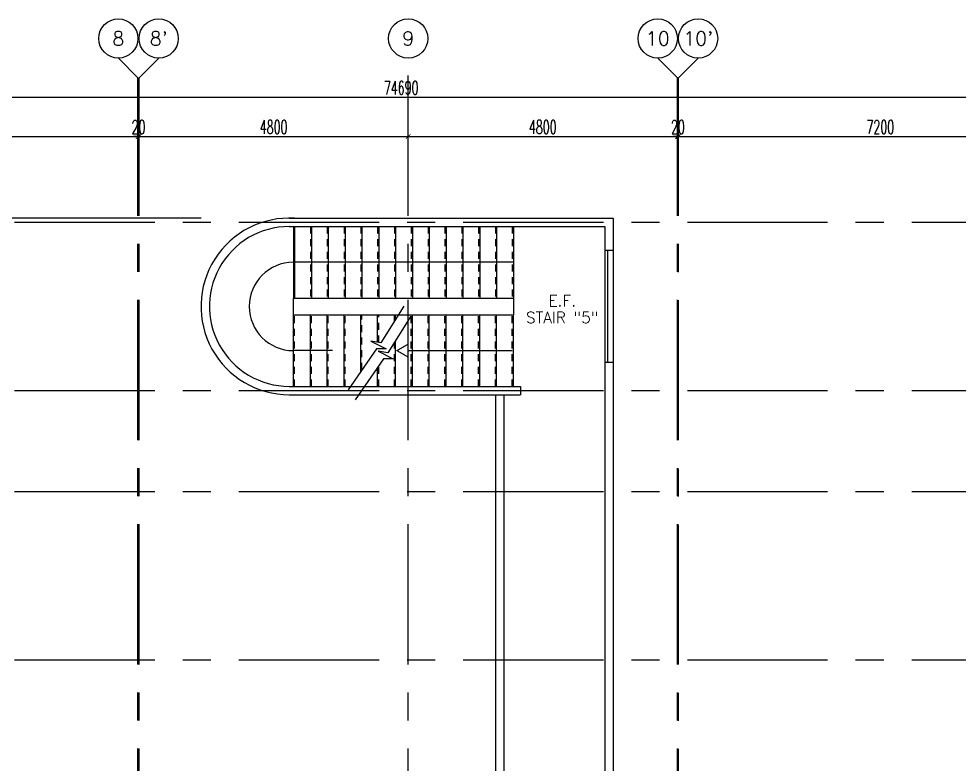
# Model space of a CAD drawing. Extents: x 0 to 90.9, y -1.6 to 78.
# Drawn here: x 40.76 to 57.54, y 64.67 to 77.96 of the extents above; entities that cross this region are included whole.
import ezdxf
from ezdxf.enums import TextEntityAlignment as Align

# ---------------------------------------------------------------- set-up
doc = ezdxf.new("R2010")
doc.units = 0
doc.header["$MEASUREMENT"] = 0
doc.header["$PDMODE"] = 34
doc.linetypes.add('CENTERX2', pattern=[4, 2.5, -0.5, 0.5, -0.5])
doc.linetypes.add('HIDDEN2', pattern=[0.1875, 0.125, -0.0625])
doc.layers.get('0').update_dxf_attribs({"color": 11, "linetype": 'CONTINUOUS'})
doc.layers.get('DEFPOINTS').update_dxf_attribs({"color": 11, "linetype": 'CONTINUOUS'})
for name, color, linetype in [('AX', 11, 'CONTINUOUS'), ('AX-CR', 11, 'CONTINUOUS'), ('AX-DIM', 11, 'CONTINUOUS'), ('AX-TXT', 11, 'CONTINUOUS'), ('AXES', 11, 'CENTERX2'), ('RM-NAME', 11, 'CONTINUOUS'), ('ROOF', 11, 'CONTINUOUS'), ('STR', 11, 'CONTINUOUS'), ('WALL', 11, 'CONTINUOUS'), ('WIN', 11, 'CONTINUOUS')]:
    doc.layers.add(name, color=color, linetype=linetype)
doc.styles.add('ROMANS', font='ROMANS.shx', dxfattribs={"width": 0.6})
doc.dimstyles.new('DIM-OUT', dxfattribs={"dimscale": 0, "dimtxt": 0.24, "dimasz": 0.08, "dimexe": 0.02, "dimexo": 0.02, "dimgap": 0.05, "dimtad": 1, "dimdec": 0, "dimlfac": 1000, "dimzin": 0, "dimdsep": 46, "dimtxsty": 'ROMANS', "dimblk1": 'ARCHTICK', "dimblk2": 'ARCHTICK', "dimsah": 1, "dimcen": 0.01, "dimdle": 0.08, "dimclrd": 7, "dimclre": 7, "dimclrt": 2, "dimadec": 0, "dimazin": 0, "dimtp": 2, "dimtm": 2, "dimtfac": 0.114286, "dimtdec": 0, "dimtix": 1, "dimtmove": 2, "dimatfit": 3, "dimldrblk": 'ARCHTICK', "dimfxl": 0, "dimtolj": 1, "dimtzin": 0, "dimarcsym": 0})

# ---------------------------------------------------------------- blocks, each defined once
blk = doc.blocks.new('_ARCHTICK')
at = {"color": 0, "linetype": 'ByBlock', "const_width": 0.15}
blk.add_lwpolyline([(-0.5, -0.5), (0.5, 0.5)], dxfattribs=at)
blk = doc.blocks.new('*D134')
at = {"layer": 'AX-DIM', "color": 7, "lineweight": -2}
for p, q in [((10.159, 76.561), (85.009, 76.561)), ((10.239, 76.181), (10.239, 76.581)), ((84.929, 73.49), (84.929, 76.581))]:
    blk.add_line(p, q, dxfattribs=at)
at = {"layer": 'DEFPOINTS', "color": 0}
for p in [(84.929, 76.561), (10.239, 76.161), (84.929, 73.47)]:
    blk.add_point(p, dxfattribs=at)
at = {"layer": 'AX-DIM', "color": 7, "lineweight": -2, "xscale": 0.08, "yscale": 0.08, "zscale": 0.08, "rotation": 180}
blk.add_blockref('_ARCHTICK', (10.239, 76.561), dxfattribs=at)
at = {"layer": 'AX-DIM', "color": 7, "lineweight": -2, "xscale": 0.08, "yscale": 0.08, "zscale": 0.08}
blk.add_blockref('_ARCHTICK', (84.929, 76.561), dxfattribs=at)
at = {"layer": 'AX-DIM', "color": 2, "insert": (47.584, 76.731), "char_height": 0.24, "attachment_point": 5, "style": 'ROMANS'}
blk.add_mtext('\\A1;74690', dxfattribs=at)
blk = doc.blocks.new('*D155')
at = {"layer": 'AX-DIM', "color": 7, "lineweight": -2}
for p, q in [((52.509, 75.861), (52.429, 75.861)), ((52.509, 75.481), (52.509, 75.881)), ((52.509, 75.861), (52.529, 75.861)), ((52.529, 75.481), (52.529, 75.881)), ((52.529, 75.861), (52.609, 75.861))]:
    blk.add_line(p, q, dxfattribs=at)
at = {"layer": 'DEFPOINTS', "color": 0}
for p in [(52.529, 75.861), (52.509, 75.461), (52.529, 75.461)]:
    blk.add_point(p, dxfattribs=at)
at = {"layer": 'AX-DIM', "color": 7, "lineweight": -2, "xscale": 0.08, "yscale": 0.08, "zscale": 0.08}
blk.add_blockref('_ARCHTICK', (52.509, 75.861), dxfattribs=at)
at = {"layer": 'AX-DIM', "color": 7, "lineweight": -2, "xscale": 0.08, "yscale": 0.08, "zscale": 0.08, "rotation": 180}
blk.add_blockref('_ARCHTICK', (52.529, 75.861), dxfattribs=at)
at = {"layer": 'AX-DIM', "color": 2, "insert": (52.519, 76.031), "char_height": 0.24, "attachment_point": 5, "style": 'ROMANS'}
blk.add_mtext('\\A1;20', dxfattribs=at)
blk = doc.blocks.new('*D156')
at = {"layer": 'AX-DIM', "color": 7, "lineweight": -2}
for p, q in [((52.449, 75.861), (59.809, 75.861)), ((52.529, 75.481), (52.529, 75.881)), ((59.729, 75.481), (59.729, 75.881))]:
    blk.add_line(p, q, dxfattribs=at)
at = {"layer": 'DEFPOINTS', "color": 0}
for p in [(59.729, 75.861), (52.529, 75.461), (59.729, 75.461)]:
    blk.add_point(p, dxfattribs=at)
at = {"layer": 'AX-DIM', "color": 7, "lineweight": -2, "xscale": 0.08, "yscale": 0.08, "zscale": 0.08, "rotation": 180}
blk.add_blockref('_ARCHTICK', (52.529, 75.861), dxfattribs=at)
at = {"layer": 'AX-DIM', "color": 7, "lineweight": -2, "xscale": 0.08, "yscale": 0.08, "zscale": 0.08}
blk.add_blockref('_ARCHTICK', (59.729, 75.861), dxfattribs=at)
at = {"layer": 'AX-DIM', "color": 2, "insert": (56.129, 76.031), "char_height": 0.24, "attachment_point": 5, "style": 'ROMANS'}
blk.add_mtext('\\A1;7200', dxfattribs=at)
blk = doc.blocks.new('*D157')
at = {"layer": 'AX-DIM', "color": 7, "lineweight": -2}
for p, q in [((42.889, 75.861), (42.809, 75.861)), ((42.889, 75.481), (42.889, 75.881)), ((42.889, 75.861), (42.909, 75.861)), ((42.909, 75.481), (42.909, 75.881)), ((42.909, 75.861), (42.989, 75.861))]:
    blk.add_line(p, q, dxfattribs=at)
at = {"layer": 'DEFPOINTS', "color": 0}
for p in [(42.909, 75.861), (42.889, 75.461), (42.909, 75.461)]:
    blk.add_point(p, dxfattribs=at)
at = {"layer": 'AX-DIM', "color": 7, "lineweight": -2, "xscale": 0.08, "yscale": 0.08, "zscale": 0.08}
blk.add_blockref('_ARCHTICK', (42.889, 75.861), dxfattribs=at)
at = {"layer": 'AX-DIM', "color": 7, "lineweight": -2, "xscale": 0.08, "yscale": 0.08, "zscale": 0.08, "rotation": 180}
blk.add_blockref('_ARCHTICK', (42.909, 75.861), dxfattribs=at)
at = {"layer": 'AX-DIM', "color": 2, "insert": (42.899, 76.031), "char_height": 0.24, "attachment_point": 5, "style": 'ROMANS'}
blk.add_mtext('\\A1;20', dxfattribs=at)
blk = doc.blocks.new('*D158')
at = {"layer": 'AX-DIM', "color": 7, "lineweight": -2}
for p, q in [((42.829, 75.861), (47.789, 75.861)), ((42.909, 75.481), (42.909, 75.881)), ((47.709, 75.481), (47.709, 75.881))]:
    blk.add_line(p, q, dxfattribs=at)
at = {"layer": 'DEFPOINTS', "color": 0}
for p in [(47.709, 75.861), (42.909, 75.461), (47.709, 75.461)]:
    blk.add_point(p, dxfattribs=at)
at = {"layer": 'AX-DIM', "color": 7, "lineweight": -2, "xscale": 0.08, "yscale": 0.08, "zscale": 0.08, "rotation": 180}
blk.add_blockref('_ARCHTICK', (42.909, 75.861), dxfattribs=at)
at = {"layer": 'AX-DIM', "color": 7, "lineweight": -2, "xscale": 0.08, "yscale": 0.08, "zscale": 0.08}
blk.add_blockref('_ARCHTICK', (47.709, 75.861), dxfattribs=at)
at = {"layer": 'AX-DIM', "color": 2, "insert": (45.309, 76.031), "char_height": 0.24, "attachment_point": 5, "style": 'ROMANS'}
blk.add_mtext('\\A1;4800', dxfattribs=at)
blk = doc.blocks.new('*D159')
at = {"layer": 'AX-DIM', "color": 7, "lineweight": -2}
for p, q in [((35.609, 75.861), (42.969, 75.861)), ((35.689, 75.481), (35.689, 75.881)), ((42.889, 75.481), (42.889, 75.881))]:
    blk.add_line(p, q, dxfattribs=at)
at = {"layer": 'DEFPOINTS', "color": 0}
for p in [(42.889, 75.861), (35.689, 75.461), (42.889, 75.461)]:
    blk.add_point(p, dxfattribs=at)
at = {"layer": 'AX-DIM', "color": 7, "lineweight": -2, "xscale": 0.08, "yscale": 0.08, "zscale": 0.08, "rotation": 180}
blk.add_blockref('_ARCHTICK', (35.689, 75.861), dxfattribs=at)
at = {"layer": 'AX-DIM', "color": 7, "lineweight": -2, "xscale": 0.08, "yscale": 0.08, "zscale": 0.08}
blk.add_blockref('_ARCHTICK', (42.889, 75.861), dxfattribs=at)
at = {"layer": 'AX-DIM', "color": 2, "insert": (39.289, 76.031), "char_height": 0.24, "attachment_point": 5, "style": 'ROMANS'}
blk.add_mtext('\\A1;7200', dxfattribs=at)
blk = doc.blocks.new('*D160')
at = {"layer": 'AX-DIM', "color": 7, "lineweight": -2}
for p, q in [((47.629, 75.861), (52.589, 75.861)), ((47.709, 75.481), (47.709, 75.881)), ((52.509, 75.481), (52.509, 75.881))]:
    blk.add_line(p, q, dxfattribs=at)
at = {"layer": 'DEFPOINTS', "color": 0}
for p in [(52.509, 75.861), (47.709, 75.461), (52.509, 75.461)]:
    blk.add_point(p, dxfattribs=at)
at = {"layer": 'AX-DIM', "color": 7, "lineweight": -2, "xscale": 0.08, "yscale": 0.08, "zscale": 0.08, "rotation": 180}
blk.add_blockref('_ARCHTICK', (47.709, 75.861), dxfattribs=at)
at = {"layer": 'AX-DIM', "color": 7, "lineweight": -2, "xscale": 0.08, "yscale": 0.08, "zscale": 0.08}
blk.add_blockref('_ARCHTICK', (52.509, 75.861), dxfattribs=at)
at = {"layer": 'AX-DIM', "color": 2, "insert": (50.109, 76.031), "char_height": 0.24, "attachment_point": 5, "style": 'ROMANS'}
blk.add_mtext('\\A1;4800', dxfattribs=at)
blk = doc.blocks.new('*D176')
at = {"layer": 'AX-DIM', "color": 7, "lineweight": -2}
for p, q in [((1.389, 64.302), (1.389, 74.487)), ((44.014, 74.407), (1.369, 74.407)), ((2.069, 64.382), (1.369, 64.382))]:
    blk.add_line(p, q, dxfattribs=at)
at = {"layer": 'DEFPOINTS', "color": 0}
for p in [(1.389, 74.407), (44.034, 74.407), (2.089, 64.382)]:
    blk.add_point(p, dxfattribs=at)
at = {"layer": 'AX-DIM', "color": 7, "lineweight": -2, "xscale": 0.08, "yscale": 0.08, "zscale": 0.08}
for p, rotation in [((1.389, 74.407), 90), ((1.389, 64.382), 270)]:
    blk.add_blockref('_ARCHTICK', p, dxfattribs=dict(at, rotation=rotation))
at = {"layer": 'AX-DIM', "color": 2, "insert": (1.219, 69.395), "char_height": 0.24, "attachment_point": 5, "rotation": 90, "style": 'ROMANS'}
blk.add_mtext('\\A1;10025', dxfattribs=at)
blk = doc.blocks.new('AXU')
at = {"layer": 'AX-CR'}
blk.add_circle((0, 350), 350, dxfattribs=at)
at = {"layer": 'AX-TXT', "style": 'ROMANS'}
blk.add_attdef('AX', text='', height=250, dxfattribs=at).set_placement((0, 350), align=Align.MIDDLE)

msp = doc.modelspace()

# ---------------------------------------------------------------- linework, layer by layer
for p, q in [((47.6296, 72.8364), (47.2204, 72.1811)), ((47.7564, 72.6581), (47.3472, 72.0028)), ((47.2204, 72.1811), (47.0451, 72.2162)), ((47.0451, 72.2162), (47.314, 72.0758)), ((47.1437, 72.0758), (46.6359, 71.3445)), ((47.314, 72.0758), (47.1437, 72.0758)), ((47.3472, 72.0028), (47.1719, 72.038)), ((47.1719, 72.038), (47.4407, 71.8975)), ((47.2704, 71.8975), (46.7627, 71.1662)), ((47.4407, 71.8975), (47.2704, 71.8975))]:
    msp.add_line(p, q)
at = {"layer": 'AXES'}
for p, q in [((42.8889, 76.9108), (42.5389, 77.2608)), ((42.9089, 76.9108), (43.2589, 77.2608)), ((47.7089, -1.5519), (47.7089, 77.2608)), ((52.5089, 76.9108), (52.1589, 77.2608)), ((52.5289, 76.9108), (52.8789, 77.2608)), ((42.8889, -1.5519), (42.8889, 76.9108)), ((42.9089, -1.5519), (42.9089, 76.9108)), ((52.5089, -1.5519), (52.5089, 76.9108)), ((52.5289, -1.554), (52.5289, 76.9087)), ((0.6889, 74.3324), (68.7289, 74.3324)), ((0.6889, 71.3324), (68.7289, 71.3324)), ((0.6889, 69.5324), (68.7289, 69.5324)), ((0.6889, 66.5324), (68.7289, 66.5324))]:
    msp.add_line(p, q, dxfattribs=at)
at = {"layer": 'ROOF'}
for p, q in [((51.2139, 71.8324), (51.2139, 56.5824)), ((49.2639, 71.2574), (49.2639, 56.5824)), ((49.4139, 71.2574), (49.4139, 56.5824)), ((51.3639, 71.2574), (51.3639, 56.5824))]:
    msp.add_line(p, q, dxfattribs=at)
at = {"layer": 'STR', "linetype": 'HIDDEN2'}
for p, q in [((45.6637, 74.2574), (45.6637, 72.9824)), ((45.6837, 74.2574), (45.6837, 72.9824)), ((45.9637, 74.2574), (45.9637, 72.9824)), ((46.2637, 74.2574), (46.2637, 72.9824)), ((46.5637, 74.2574), (46.5637, 72.9824)), ((46.8637, 74.2574), (46.8637, 72.9824)), ((47.1637, 74.2574), (47.1637, 72.9824)), ((47.4637, 74.2574), (47.4637, 72.9824)), ((47.7637, 74.2574), (47.7637, 72.9824)), ((48.0637, 74.2574), (48.0637, 72.9824)), ((48.3637, 74.2574), (48.3637, 72.9824)), ((48.6637, 74.2574), (48.6637, 72.9824)), ((48.9637, 74.2574), (48.9637, 72.9824)), ((49.2637, 74.2574), (49.2637, 72.9824)), ((49.5637, 74.2574), (49.5637, 72.9824)), ((45.6837, 71.4074), (45.6837, 72.6824)), ((45.9837, 71.4074), (45.9837, 72.6824)), ((46.2837, 71.4074), (46.2837, 72.6824)), ((46.5837, 71.4074), (46.5837, 72.6824)), ((46.8837, 71.7013), (46.8837, 72.6824)), ((47.1837, 72.1885), (47.1837, 72.6824)), ((47.4637, 72.5706), (47.4637, 72.6824)), ((47.4837, 72.6026), (47.4837, 72.6824)), ((47.7637, 71.4074), (47.7637, 72.6824)), ((48.0637, 71.4074), (48.0637, 72.6824)), ((48.3637, 71.4074), (48.3637, 72.6824)), ((48.6637, 71.4074), (48.6637, 72.6824)), ((48.9637, 71.4074), (48.9637, 72.6824)), ((49.2637, 71.4074), (49.2637, 72.6824)), ((49.5637, 71.4074), (49.5637, 72.6824)), ((47.4637, 71.4074), (47.4637, 72.1893)), ((47.1837, 71.4074), (47.1837, 71.7726))]:
    msp.add_line(p, q, dxfattribs=at)
at = {"layer": 'STR'}
for p, q in [((45.6637, 74.2574), (45.6637, 72.9824)), ((45.6837, 74.2574), (45.6837, 72.9824)), ((45.9837, 74.2574), (45.9837, 72.9824)), ((46.2837, 74.2574), (46.2837, 72.9824)), ((46.5837, 74.2574), (46.5837, 72.9824)), ((46.8837, 74.2574), (46.8837, 72.9824)), ((47.1837, 74.2574), (47.1837, 72.9824)), ((47.4837, 74.2574), (47.4837, 72.9824)), ((47.7837, 74.2574), (47.7837, 72.9824)), ((48.0837, 74.2574), (48.0837, 72.9824)), ((48.3837, 74.2574), (48.3837, 72.9824)), ((48.6837, 74.2574), (48.6837, 72.9824)), ((48.9837, 74.2574), (48.9837, 72.9824)), ((49.2837, 74.2574), (49.2837, 72.9824)), ((49.5837, 74.2574), (49.5837, 72.9824)), ((49.5837, 73.6199), (45.6612, 73.6199)), ((45.6637, 71.4074), (45.6637, 72.6824)), ((45.9637, 71.4074), (45.9637, 72.6824)), ((46.2637, 71.4074), (46.2637, 72.6824)), ((46.5637, 71.4074), (46.5637, 72.6824)), ((46.8637, 71.6725), (46.8637, 72.6824)), ((47.1637, 72.1925), (47.1637, 72.6824)), ((47.4637, 72.5706), (47.4637, 72.6824)), ((47.4837, 72.6026), (47.4837, 72.6824)), ((47.7837, 71.4074), (47.7837, 72.6824)), ((48.0837, 71.4074), (48.0837, 72.6824)), ((48.3837, 71.4074), (48.3837, 72.6824)), ((48.6837, 71.4074), (48.6837, 72.6824)), ((48.9837, 71.4074), (48.9837, 72.6824)), ((49.2837, 71.4074), (49.2837, 72.6824)), ((49.5837, 71.4074), (49.5837, 72.6824)), ((47.4837, 71.4074), (47.4837, 72.2214)), ((46.3568, 72.0449), (45.6612, 72.0449)), ((47.7087, 72.0449), (49.5637, 72.0449)), ((47.1637, 71.4074), (47.1637, 71.7437))]:
    msp.add_line(p, q, dxfattribs=at)
at = {"layer": 'STR', "const_width": 0.0215}
msp.add_lwpolyline([(47.7087, 72.1604), (47.7087, 71.9294), (47.5087, 72.0449)], close=True, dxfattribs=at)
at = {"layer": 'STR'}
msp.add_arc((45.6612, 72.8324), 0.7875, 90, 270, dxfattribs=at)
at = {"layer": 'WALL'}
for p, q in [((45.5883, 74.4074), (51.3639, 74.4074)), ((51.3639, 74.4074), (51.3639, 73.8324)), ((45.5883, 74.2574), (51.2139, 74.2574)), ((51.2139, 74.2574), (51.2139, 73.8324)), ((51.3639, 73.8324), (51.2139, 73.8324)), ((45.6637, 72.6824), (45.6637, 72.9824)), ((45.6637, 72.9824), (49.5837, 72.9824)), ((49.5837, 72.9824), (49.5837, 72.6824)), ((45.6637, 72.6824), (49.5837, 72.6824)), ((51.3639, 71.8324), (51.2139, 71.8324)), ((51.3639, 71.8324), (51.3639, 71.2574)), ((45.5883, 71.4074), (49.7105, 71.4074)), ((49.7105, 71.4074), (49.7105, 71.2574)), ((45.5883, 71.2574), (49.7105, 71.2574))]:
    msp.add_line(p, q, dxfattribs=at)
for radius, start in [(1.575, 86.52974), (1.425, 86.16393)]:
    msp.add_arc((45.5883, 72.8324), radius, start, 270.00003, dxfattribs=at)
at = {"layer": 'WIN'}
for p, q in [((51.2139, 73.8324), (51.2139, 71.8324)), ((51.2639, 73.8324), (51.2639, 71.8324)), ((51.3639, 73.8324), (51.3639, 71.8324))]:
    msp.add_line(p, q, dxfattribs=at)

# ---------------------------------------------------------------- block references
at = {"layer": 'AX', "xscale": 0.001, "yscale": 0.001, "zscale": 0.001}
for p, values in [((42.5389, 77.2608), {'AX': '8'}), ((43.2589, 77.2608), {'AX': "8'"}), ((47.7089, 77.2608), {'AX': '9'}), ((52.1589, 77.2608), {'AX': '10'}), ((52.8789, 77.2608), {'AX': "10'"})]:
    msp.add_blockref('AXU', p, dxfattribs=at).add_auto_attribs(values)

# ---------------------------------------------------------------- texts
at = {"layer": 'RM-NAME', "style": 'ROMANS'}
for s, p in [('E.F.', (50.4559, 72.9339)), ('STAIR "5"', (50.4559, 72.6339))]:
    msp.add_text(s, height=0.2, dxfattribs=at).set_placement(p, align=Align.MIDDLE)

# ---------------------------------------------------------------- dimensions: what is measured, and where the dimension line sits
at = {"layer": 'AX-DIM'}
for base, p1, p2, picture, middle in [((84.9289, 76.5608), (10.2389, 76.1608), (84.9289, 73.4698), '*D134', (47.5839, 76.7308)), ((42.8889, 75.8608), (35.6889, 75.4608), (42.8889, 75.4608), '*D159', (39.2889, 76.0308)), ((42.9089, 75.8608), (42.8889, 75.4608), (42.9089, 75.4608), '*D157', (42.8989, 76.0308)), ((47.7089, 75.8608), (42.9089, 75.4608), (47.7089, 75.4608), '*D158', (45.3089, 76.0308)), ((52.5089, 75.8608), (47.7089, 75.4608), (52.5089, 75.4608), '*D160', (50.1089, 76.0308)), ((52.5289, 75.8608), (52.5089, 75.4608), (52.5289, 75.4608), '*D155', (52.5189, 76.0308)), ((59.7289, 75.8608), (52.5289, 75.4608), (59.7289, 75.4608), '*D156', (56.1289, 76.0308))]:
    dim = msp.add_linear_dim(base=base, p1=p1, p2=p2, dimstyle='DIM-OUT', override={"dimscale": 1}, dxfattribs=at)
    dim.commit()
    dim.dimension.update_dxf_attribs({"geometry": picture, "text_midpoint": middle})
dim = msp.add_linear_dim(base=(1.3889, 74.4074), p1=(2.0889, 64.3824), p2=(44.0339, 74.4074), angle=90, dimstyle='DIM-OUT', override={"dimscale": 1}, dxfattribs=at)
dim.commit()
dim.dimension.update_dxf_attribs({"geometry": '*D176', "text_midpoint": (1.2189, 69.3949)})

doc.saveas('drawing.dxf')
